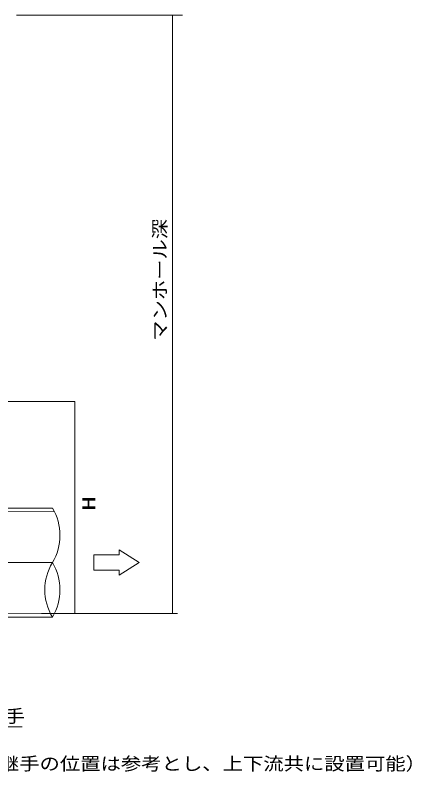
# Model space of a CAD drawing. Units: millimetres on the paper. Extents: x -392 to 404, y -283 to 281.
# Drawn here: x 43.3 to 121.8, y -122.8 to 27.1 of the extents above; entities that cross this region are included whole.
import ezdxf
from ezdxf.enums import TextEntityAlignment as Align

# ---------------------------------------------------------------- set-up
doc = ezdxf.new("R2010")
doc.units = ezdxf.units.MM
doc.layers.add('0-3__0-4__1-0_0', color=7, linetype='Continuous', lineweight=18)
doc.layers.add('0-4__0-5__1-1_陣へようこそ', color=7, linetype='Continuous', lineweight=18)
doc.styles.add('ＭＳ ゴシック', font='')
doc.styles.get('ＭＳ ゴシック').set_extended_font_data('MS Gothic')

msp = doc.modelspace()

# ---------------------------------------------------------------- linework, layer by layer
at = {"layer": '0-3__0-4__1-0_0'}
for p, q in [((43.597, 27.066), (76.478, 27.066)), ((-89.606, -81.334), (50.716, -81.334))]:
    msp.add_line(p, q, dxfattribs=at)
for points in [[(74.478, -91.434), (74.478, 27.066), (74.478, -91.434)], [(1.563, -71.234), (8.944, -71.32), (13.263, -71.26), (51.081, -71.193)], [(29.647, -70.534), (50.716, -70.534), (29.647, -70.534)], [(11.581, -91.347), (13.263, -91.407), (50.35, -91.474)], [(29.647, -92.134), (50.716, -92.134), (29.647, -92.134)], [(55.127, -91.434), (75.478, -91.434), (48.54, -91.434)], [(4.963, -94.324), (16.242, -113.861), (44.722, -113.861)]]:
    msp.add_lwpolyline(points, dxfattribs=at)
msp.add_lwpolyline([(58.916, -79.834), (58.916, -82.834), (63.916, -82.834), (63.916, -83.834), (67.916, -81.334), (63.916, -78.834), (63.916, -79.834)], close=True, dxfattribs=at)
for centre, start, end in [((41.746, -75.934), 328.95178, 31.04822), ((41.746, -75.934), 328.95178, 31.04822), ((59.686, -86.734), 148.95178, 211.04822), ((59.686, -86.734), 148.95178, 211.04822), ((41.746, -86.734), 328.95178, 31.04822), ((41.746, -86.734), 328.95178, 31.04822)]:
    msp.add_arc(centre, 10.47, start, end, dxfattribs=at)
at = {"layer": '0-4__0-5__1-1_陣へようこそ'}
msp.add_lwpolyline([(-19.137, -49.434), (-14.96, -49.434), (55.12, -49.434), (55.12, -91.434)], dxfattribs=at)

# ---------------------------------------------------------------- texts
at = {"layer": '0-3__0-4__1-0_0', "style": 'ＭＳ ゴシック'}
for s, width, p in [('マンホール深', 1.15, (74.047, -37.433)), ('H', 1.65, (59.971, -71.084))]:
    msp.add_text(s, height=2.566, rotation=90, dxfattribs=dict(at, width=width)).set_placement(p, align=Align.BOTTOM_LEFT)
for s, width, p in [('Ｖ型 自在継手', 1.2, (17.986, -113.795)), ('（Ｖ型 自在継手の位置は参考とし、上下流共に設置可能）', 1.15, (17.986, -123.213))]:
    msp.add_text(s, height=2.566, dxfattribs=dict(at, width=width)).set_placement(p, align=Align.BOTTOM_LEFT)

doc.saveas('drawing.dxf')
